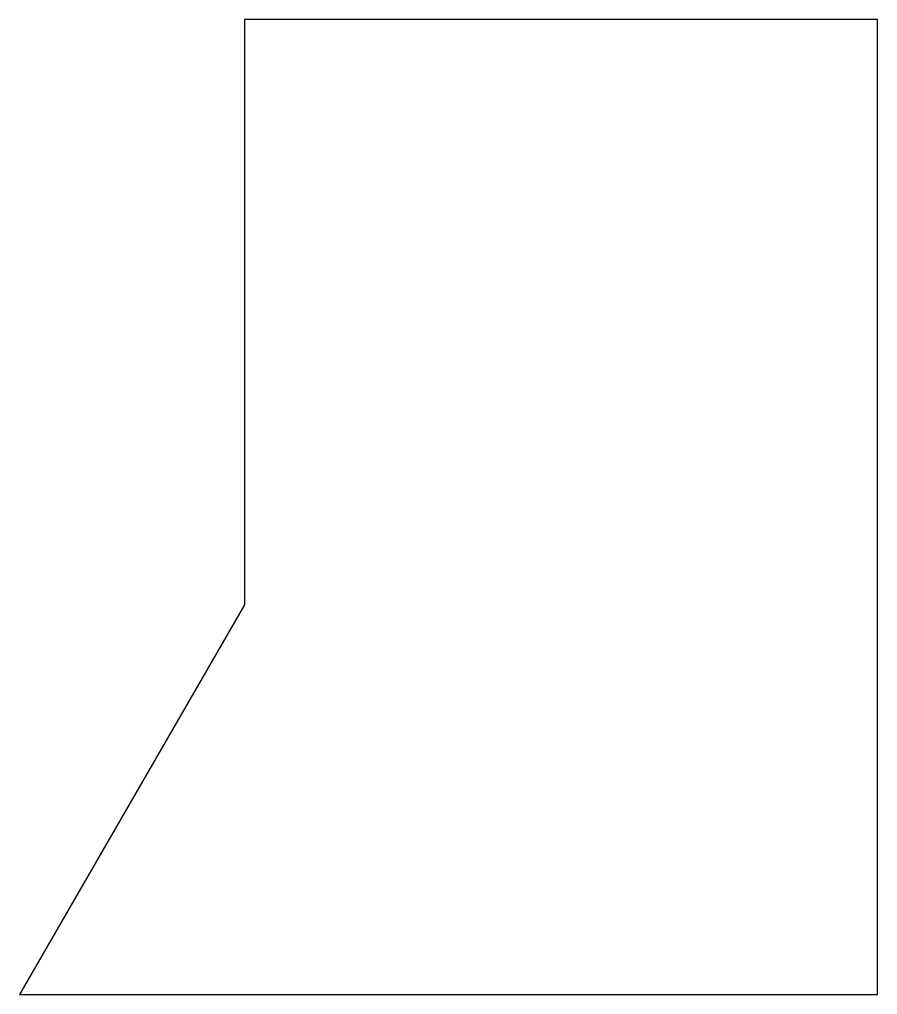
# Model space of a CAD drawing. Extents: x 5.4 to 23, y -10 to 10.
import ezdxf

# ---------------------------------------------------------------- set-up
doc = ezdxf.new("R2010")
doc.units = 0
doc.header["$MEASUREMENT"] = 0
doc.layers.add('MODELSKETCH_VISIBLE', color=7, linetype='CONTINUOUS')

msp = doc.modelspace()

# ---------------------------------------------------------------- linework, layer by layer
at = {"layer": 'MODELSKETCH_VISIBLE'}
for p, q in [((10.012, 10), (10.012, -2.01)), ((23, 10), (10.012, 10)), ((23, -10), (23, 10)), ((10.012, -2.01), (5.399, -10)), ((5.399, -10), (23, -10))]:
    msp.add_line(p, q, dxfattribs=at)

doc.saveas('drawing.dxf')
